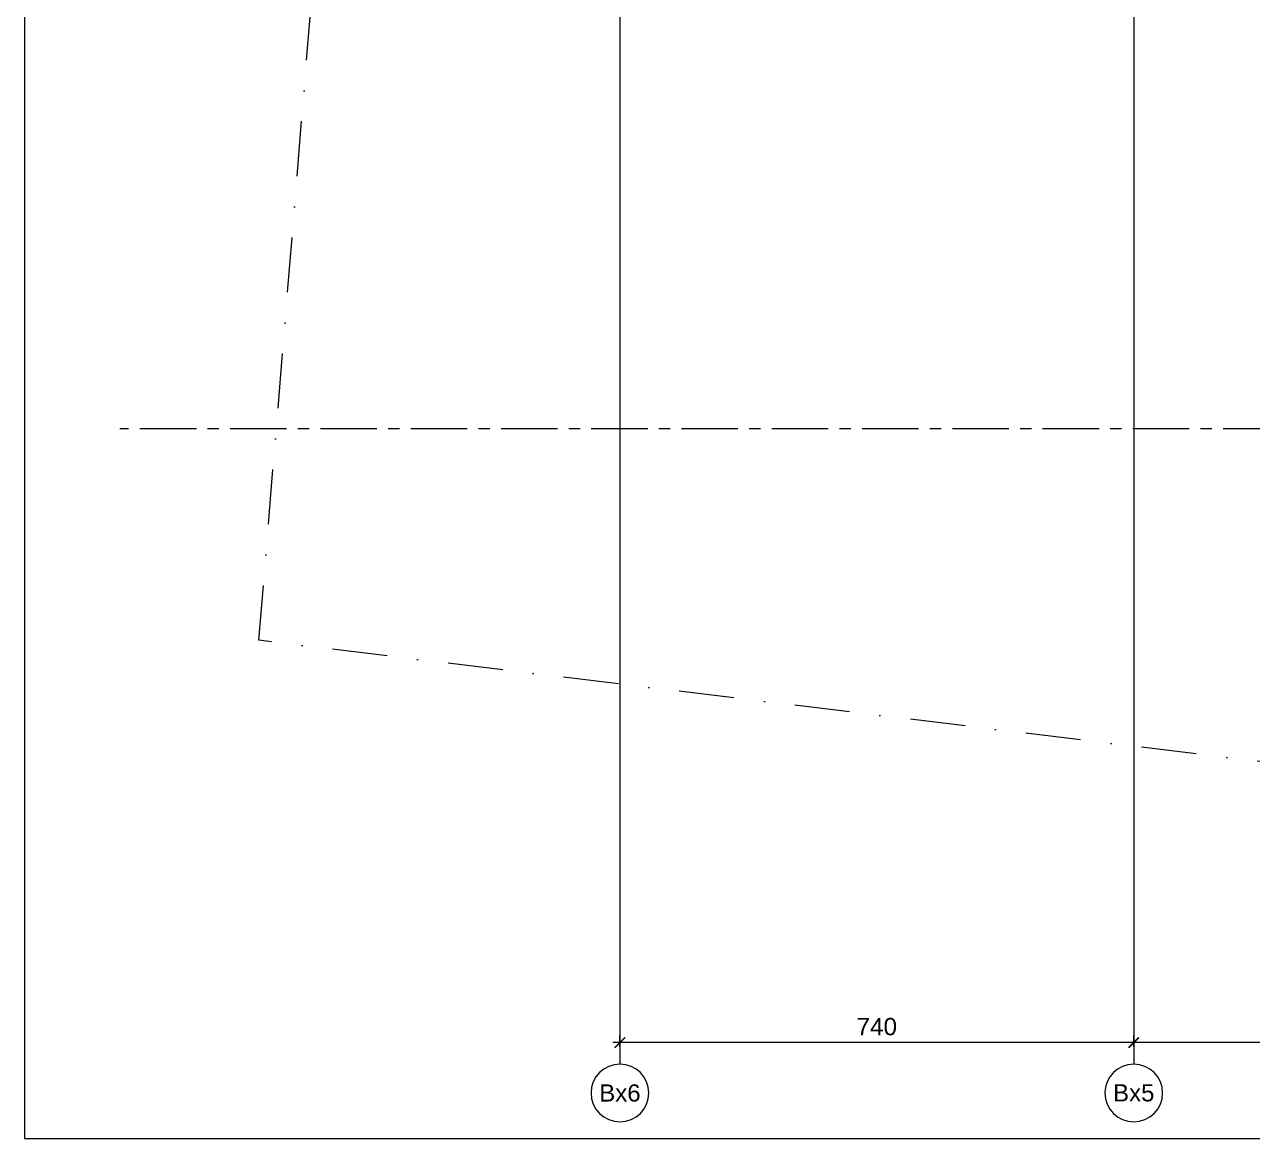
# Model space of a CAD drawing. Header units: centimetres. Extents: x 111832 to 117233, y -55119 to -48329.
# Drawn here: x 111832 to 113600, y -55119 to -53515 of the extents above; entities that cross this region are included whole.
import ezdxf
from ezdxf.enums import TextEntityAlignment as Align

# ---------------------------------------------------------------- set-up
doc = ezdxf.new("R2010")
doc.units = ezdxf.units.CM
doc.header["$LTSCALE"] = 50
doc.header["$MEASUREMENT"] = 0
for name, pattern in [('23486-A01$0${ Chain Double-Dash }', [0]), ('AXES', [2, 1.25, -0.25, 0.25, -0.25]), ('CACHE', [0.375, 0.25, -0.125]), ('Dot & Dashed', [335.138881, 158.75, -88.194444, 0, -88.194437])]:
    doc.linetypes.add(name, pattern=pattern)
doc.layers.get('0').update_dxf_attribs({"color": 8})
doc.layers.add('AXES', color=10, linetype='AXES')
doc.layers.add('BETON CACHE', color=4, linetype='CACHE', lineweight=5)
doc.layers.add('MACONNERIE COUPE', color=7, linetype='Continuous', lineweight=30)
doc.layers.add('FMULT', color=150, linetype='Continuous', plot=False)
doc.layers.add('HORS GEL', color=7, linetype='CACHE', lineweight=15, true_color=0x00661a)
doc.styles.add('FN_TEXT_1.50', font='arial.ttf', dxfattribs={"height": 10})
doc.styles.add('RS_TEXT_1.50', font='arial.ttf', dxfattribs={"height": 12.5})
doc.styles.add('RS_TXT_100', font='arial.ttf', dxfattribs={"height": 25})
doc.dimstyles.new('RS_100CM_LINEAIRE', dxfattribs={"dimscale": 10, "dimtxt": 25, "dimasz": 1.5, "dimexe": 1, "dimexo": 2.5, "dimgap": 1, "dimtad": 1, "dimdec": 1, "dimrnd": 0.5, "dimdsep": 46, "dimtxsty": 'RS_TXT_100', "dimblk1": 'ARCHTICK', "dimblk2": 'ARCHTICK', "dimsah": 1, "dimcen": 2.5, "dimdle": 1, "dimclrt": 4, "dimadec": 0, "dimazin": 2, "dimtfac": 1, "dimtdec": 1, "dimtix": 1, "dimtmove": 2, "dimatfit": 3, "dimfxl": 1, "dimtolj": 1, "dimtzin": 0, "dimarcsym": 0})

# ---------------------------------------------------------------- blocks, each defined once
blk = doc.blocks.new('AXES_FN')
at = {"color": 0, "linetype": 'Continuous'}
blk.add_circle((0, 15), 22.18, dxfattribs=at)
at = {"color": 0, "style": 'FN_TEXT_1.50'}
blk.add_attdef('AXES', text='', height=12.5, dxfattribs=at).set_placement((-48.89, 20.63), align=Align.MIDDLE_CENTER)
blk = doc.blocks.new('_ArchTick')
at = {"color": 0, "linetype": 'ByBlock', "const_width": 0.15}
blk.add_lwpolyline([(-0.5, -0.5), (0.5, 0.5)], dxfattribs=at)
blk = doc.blocks.new('*D301')
at = {"layer": 'Defpoints', "color": 0, "linetype": 'ByBlock', "transparency": 16777216}
for p in [(71638.4, -46013.7), (71638.4, -46044.7), (72133.4, -46044.7)]:
    blk.add_point(p, dxfattribs=at)
at = {"layer": 'HORS GEL', "color": 0, "linetype": 'ByBlock', "lineweight": -2, "transparency": 16777216}
for p, q in [((71638.4, -46019.7), (71638.4, -46003.7)), ((72133.4, -46019.7), (72133.4, -46003.7)), ((72143.4, -46013.7), (71628.4, -46013.7))]:
    blk.add_line(p, q, dxfattribs=at)
at = {"layer": 'HORS GEL', "color": 0, "linetype": 'ByBlock', "lineweight": -2, "transparency": 16777216, "xscale": 15, "yscale": 15, "zscale": 15, "rotation": 180}
blk.add_blockref('_ArchTick', (71638.4, -46013.7), dxfattribs=at)
at = {"layer": 'HORS GEL', "color": 0, "linetype": 'ByBlock', "lineweight": -2, "transparency": 16777216, "xscale": 15, "yscale": 15, "zscale": 15}
blk.add_blockref('_ArchTick', (72133.4, -46013.7), dxfattribs=at)
at = {"layer": 'HORS GEL', "color": 4, "linetype": 'ByBlock', "transparency": 16777216, "insert": (71885.9, -45990.9), "char_height": 25, "attachment_point": 5, "style": 'RS_TXT_100'}
blk.add_mtext('\\A1;495', dxfattribs=at)
blk = doc.blocks.new('*D302')
at = {"layer": 'Defpoints', "color": 0, "linetype": 'ByBlock', "transparency": 16777216}
for p in [(70898.4, -46013.7), (70898.4, -46044.7), (71638.4, -46044.7)]:
    blk.add_point(p, dxfattribs=at)
at = {"layer": 'HORS GEL', "color": 0, "linetype": 'ByBlock', "lineweight": -2, "transparency": 16777216}
for p, q in [((70898.4, -46019.7), (70898.4, -46003.7)), ((71638.4, -46019.7), (71638.4, -46003.7)), ((71648.4, -46013.7), (70888.4, -46013.7))]:
    blk.add_line(p, q, dxfattribs=at)
at = {"layer": 'HORS GEL', "color": 0, "linetype": 'ByBlock', "lineweight": -2, "transparency": 16777216, "xscale": 15, "yscale": 15, "zscale": 15, "rotation": 180}
blk.add_blockref('_ArchTick', (70898.4, -46013.7), dxfattribs=at)
at = {"layer": 'HORS GEL', "color": 0, "linetype": 'ByBlock', "lineweight": -2, "transparency": 16777216, "xscale": 15, "yscale": 15, "zscale": 15}
blk.add_blockref('_ArchTick', (71638.4, -46013.7), dxfattribs=at)
at = {"layer": 'HORS GEL', "color": 4, "linetype": 'ByBlock', "transparency": 16777216, "insert": (71268.4, -45990.9), "char_height": 25, "attachment_point": 5, "style": 'RS_TXT_100'}
blk.add_mtext('\\A1;740', dxfattribs=at)
blk = doc.blocks.new('A$C7560ca7f')
at = {"layer": 'AXES', "lineweight": 5, "ltscale": 1.3}
blk.add_line((3195, -3235), (-1985, -3235), dxfattribs=at)
at = {"layer": 'HORS GEL', "linetype": '23486-A01$0${ Chain Double-Dash }', "ltscale": 1.2}
for p, q in [((-1265, -1195), (-1265, -4150)), ((-525, -1195), (-525, -4150))]:
    blk.add_line(p, q, dxfattribs=at)
at = {"layer": 'HORS GEL'}
ref = blk.add_blockref('AXES_FN', (-1265, -4163.46), dxfattribs=dict(at, xscale=-1.875, yscale=1.875, zscale=1.875, rotation=180))
ref.add_attrib('AXES', 'Bx6', dxfattribs={"layer": '0', "color": 0, "height": 24.75, "style": 'RS_TEXT_1.50'}).set_placement((-1265, -4191.58), align=Align.MIDDLE)
ref = blk.add_blockref('AXES_FN', (-525, -4163.46), dxfattribs=dict(at, xscale=-1.875, yscale=1.875, zscale=1.875, rotation=180))
ref.add_attrib('AXES', 'Bx5', dxfattribs={"layer": '0', "color": 0, "height": 24.75, "style": 'RS_TEXT_1.50'}).set_placement((-525, -4191.58), align=Align.MIDDLE)
at = {"layer": 'HORS GEL', "linetype": 'ByBlock'}
for base, p1, p2, picture, middle in [((-1265, -4118.93), (-525, -4150), (-1265, -4150), '*D302', (-895, -4096.17)), ((-525, -4118.93), (-30, -4150), (-525, -4150), '*D301', (-277.5, -4096.17))]:
    dim = blk.add_linear_dim(base=base, p1=p1, p2=p2, dimstyle='RS_100CM_LINEAIRE', dxfattribs=at)
    dim.commit()
    dim.dimension.update_dxf_attribs({"geometry": picture, "text_midpoint": middle, "insert": (-72163.45, 41894.73)})

msp = doc.modelspace()

# ---------------------------------------------------------------- linework, layer by layer
at = {"layer": 'BETON CACHE', "color": 232, "linetype": 'Dot & Dashed', "ltscale": 0.01}
msp.add_lwpolyline([(116830, -54847.46), (115516.76, -54807.71), (112169.5, -54401.92), (112570.6, -49521.26), (116219.88, -49407.74), (116809.28, -49414.31)], close=True, dxfattribs=at)
at = {"layer": 'FMULT', "lineweight": 5, "ltscale": 0.5}
msp.add_lwpolyline([(111831.94, -55119.47), (117127.71, -55119.47), (117127.71, -48775.25), (111831.94, -48775.25)], close=True, dxfattribs=at)

# ---------------------------------------------------------------- block references
at = {"layer": 'MACONNERIE COUPE', "lineweight": 5, "ltscale": 0.5}
msp.add_blockref('A$C7560ca7f', (113954.37, -50862.36), dxfattribs=at)

doc.saveas('drawing.dxf')
